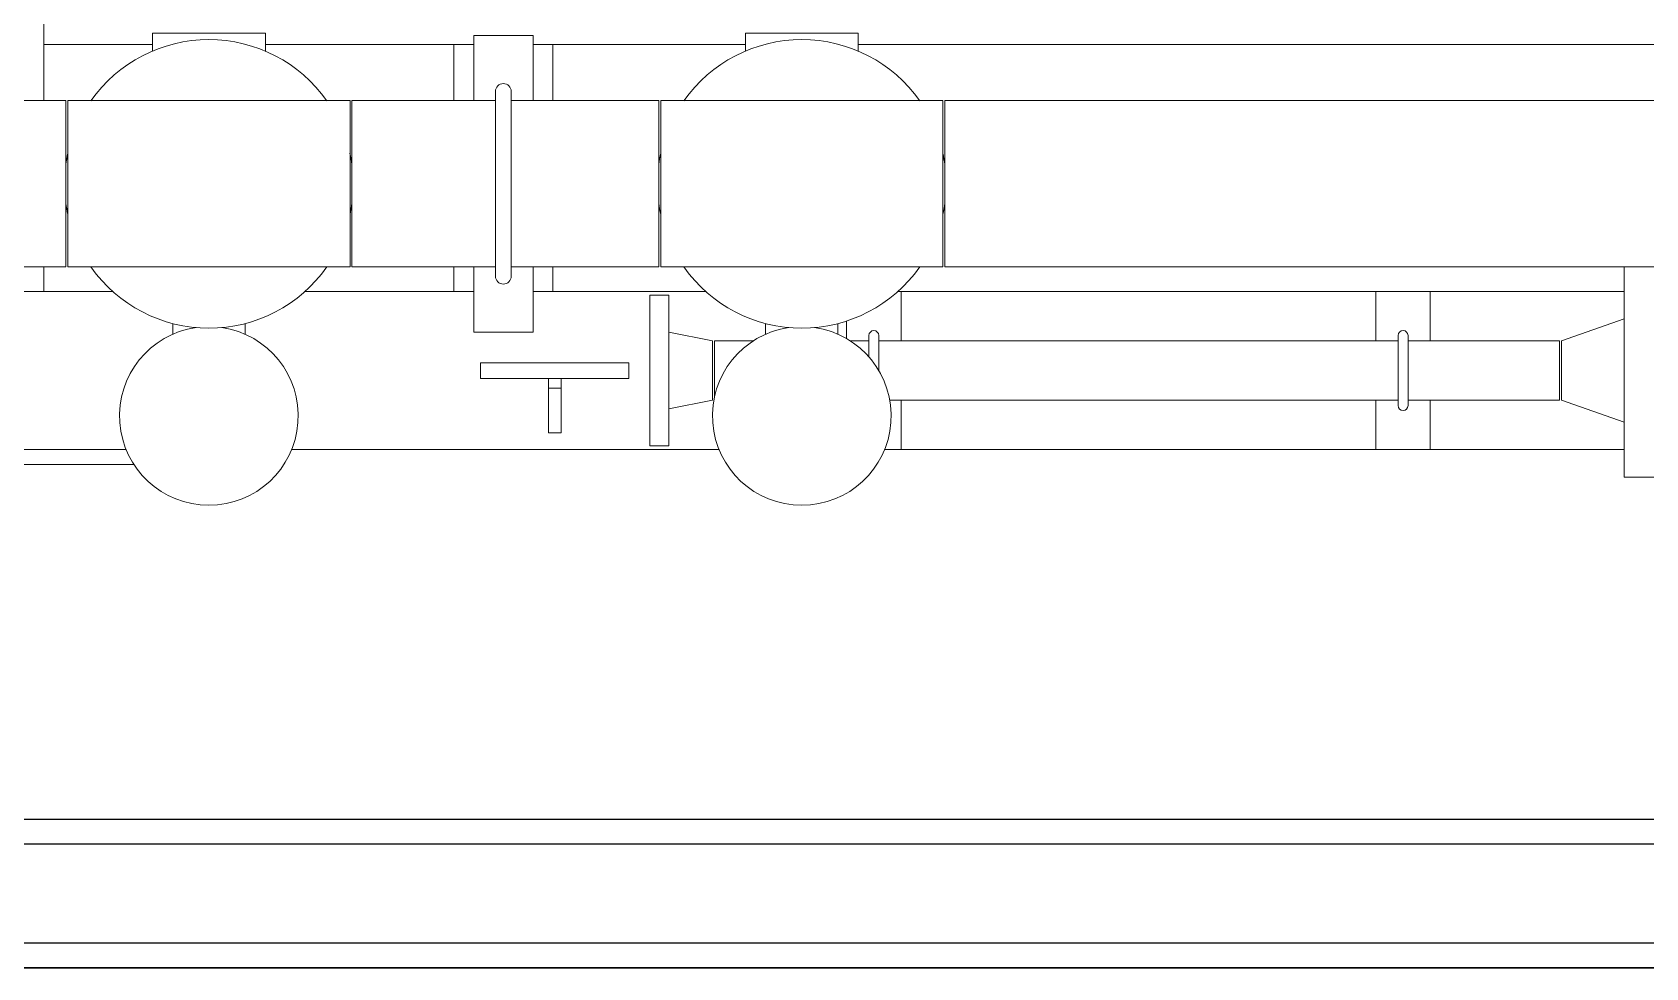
# Model space of a CAD drawing. Header units: millimetres. Extents: x 553637 to 584936, y 5008 to 53898.
# Drawn here: x 558689 to 560322, y 11019 to 11966 of the extents above; entities that cross this region are included whole.
import ezdxf

# ---------------------------------------------------------------- set-up
doc = ezdxf.new("R2010")
doc.units = ezdxf.units.MM
doc.header["$LTSCALE"] = 10
doc.header["$MEASUREMENT"] = 0
doc.layers.add('8', color=8, linetype='Continuous')

# ---------------------------------------------------------------- blocks, each defined once
blk = doc.blocks.new('A$C79EB0E72')
at = {"layer": '8', "lineweight": 0}
blk.add_lwpolyline([(0, -4900), (7800, -4900), (7800, 0), (0, 0)], close=True, dxfattribs=at)
at = {"layer": '8', "lineweight": 25}
for points in [[(7800.2, -2410.1), (0, -2410.1), (0, -4875.1), (25, -4900.1), (7775.2, -4900.1), (7800.2, -4875.1), (7800.2, -2410.1)], [(25, -2410.1), (25, -4864.8), (35.4, -4875.1), (7764.8, -4875.1), (7775.2, -4864.8), (7775.2, -2410.1)], [(7675.2, -2410.1), (7675.2, -4775.1), (125, -4775.1), (125, -2410.1)], [(7650.2, -2410.1), (7650.2, -4750.1), (150, -4750.1), (150, -2410.1)]]:
    blk.add_lwpolyline(points, dxfattribs=at)
blk = doc.blocks.new('mf_900')
at = {"layer": '8', "lineweight": -2}
for p, q in [((188918.5, 7541), (188918.5, 7728)), ((189142.7, 7609.2), (189028.4, 7609.2)), ((189028.4, 7609.2), (189028.4, 7591.2)), ((189142.7, 7591.2), (189142.7, 7609.2)), ((189742.7, 7609.2), (189628.4, 7609.2)), ((189628.4, 7609.2), (189628.4, 7591.2)), ((189742.7, 7591.2), (189742.7, 7609.2)), ((189028.4, 7597.8), (188918.5, 7597.8)), ((189353.5, 7597.8), (189142.7, 7597.8)), ((189333.5, 7541), (189333.5, 7597.8)), ((189353.5, 7606.8), (189413.5, 7606.8)), ((189353.5, 7606.8), (189353.5, 7541)), ((189413.5, 7606.8), (189413.5, 7541)), ((189628.4, 7597.8), (189413.5, 7597.8)), ((189433.5, 7541), (189433.5, 7597.8)), ((190788.4, 7597.8), (189742.7, 7597.8)), ((189375.5, 7550.3), (189375.5, 7363.3)), ((189391.5, 7363.3), (189391.5, 7550.3)), ((188846.5, 7541), (188940.8, 7541)), ((188940.8, 7541), (188940.8, 7372.7)), ((188942.8, 7541), (188942.8, 7372.7)), ((189228.3, 7541), (188942.8, 7541)), ((189228.3, 7372.7), (189228.3, 7541)), ((189230.3, 7372.7), (189230.3, 7541)), ((189375.5, 7541), (189230.3, 7541)), ((189540.8, 7541), (189391.5, 7541)), ((189540.8, 7541), (189540.8, 7372.7)), ((189542.8, 7541), (189542.8, 7372.7)), ((189828.3, 7541), (189542.8, 7541)), ((189828.3, 7372.7), (189828.3, 7541)), ((189830.3, 7372.7), (189830.3, 7541)), ((190700.8, 7541), (189830.3, 7541)), ((188846.5, 7372.7), (188940.8, 7372.7)), ((188918.5, 7347.8), (188918.5, 7372.7)), ((189228.3, 7372.7), (188942.8, 7372.7)), ((189375.5, 7372.7), (189230.3, 7372.7)), ((189333.5, 7347.8), (189333.5, 7372.7)), ((189353.5, 7372.7), (189353.5, 7306.8)), ((189540.8, 7372.7), (189391.5, 7372.7)), ((189413.5, 7372.7), (189413.5, 7306.8)), ((189433.5, 7347.8), (189433.5, 7372.7)), ((189828.3, 7372.7), (189542.8, 7372.7)), ((190700.8, 7372.7), (189830.3, 7372.7)), ((190517.8, 7372.7), (190517.8, 7159.9)), ((188988.3, 7347.8), (188868.5, 7347.8)), ((189353.5, 7347.8), (189182.7, 7347.8)), ((189588.3, 7347.8), (189413.5, 7347.8)), ((189782.7, 7347.8), (190517.8, 7347.8)), ((189785.9, 7298), (189785.9, 7347.8)), ((190266.5, 7298), (190266.5, 7347.8)), ((190321.5, 7298), (190321.5, 7347.8)), ((189531.8, 7344), (189531.8, 7191.6)), ((189531.8, 7344), (189550.9, 7344)), ((189550.9, 7191.6), (189550.9, 7344)), ((189048.9, 7315.4), (189048.9, 7304.6)), ((189122.1, 7315.4), (189122.1, 7304.6)), ((189648.9, 7315.4), (189648.9, 7304.6)), ((189722.1, 7315.4), (189722.1, 7304.6)), ((189730.9, 7300.1), (189730.9, 7318)), ((190454.3, 7298), (190517.8, 7320.2)), ((189413.5, 7306.8), (189353.5, 7306.8)), ((189595.3, 7298), (189550.9, 7306.7)), ((189753.4, 7303.3), (189753.4, 7281.6)), ((189763.4, 7267.8), (189763.4, 7303.3)), ((190289, 7303.3), (190289, 7232.3)), ((190299, 7232.3), (190299, 7303.3)), ((189595.3, 7237.7), (189595.3, 7298)), ((189597.3, 7241.8), (189597.3, 7298)), ((189597.3, 7298), (189636.7, 7298)), ((189734.3, 7298), (189753.4, 7298)), ((189763.4, 7298), (190289, 7298)), ((190299, 7298), (190452.3, 7298)), ((190452.3, 7298), (190452.3, 7237.7)), ((190454.3, 7298), (190454.3, 7237.7)), ((189360.5, 7275.8), (189360.5, 7259.9)), ((189360.5, 7275.8), (189510.5, 7275.8)), ((189510.5, 7275.8), (189510.5, 7259.9)), ((189360.5, 7259.9), (189510.5, 7259.9)), ((189429.2, 7259.9), (189429.2, 7204.9)), ((189429.2, 7249.9), (189441.9, 7249.9)), ((189441.9, 7259.9), (189441.9, 7204.9)), ((189595.3, 7237.7), (189550.9, 7229)), ((189774.5, 7237.7), (190289, 7237.7)), ((189785.9, 7187.8), (189785.9, 7237.7)), ((190266.5, 7187.8), (190266.5, 7237.7)), ((190299, 7237.7), (190452.3, 7237.7)), ((190321.5, 7187.8), (190321.5, 7237.7)), ((190454.3, 7237.7), (190517.8, 7215.5)), ((189429.2, 7204.9), (189441.9, 7204.9)), ((189001.7, 7187.8), (188758.5, 7187.8)), ((189601.7, 7187.8), (189169.3, 7187.8)), ((189531.8, 7191.6), (189550.9, 7191.6)), ((190517.8, 7187.8), (189769.3, 7187.8)), ((189009.5, 7172.8), (188743.5, 7172.8)), ((190563.8, 7159.9), (190517.8, 7159.9))]:
    blk.add_line(p, q, dxfattribs=at)
for centre, radius, start, end in [((189085.5, 7456.8), 146, 35.1758, 144.8242), ((189685.5, 7456.8), 146, 35.1758, 144.8242), ((189085.5, 7456.8), 146.1, 167.7933, 172.3438), ((189085.5, 7456.8), 146, 7.6562, 12.2067), ((189685.5, 7456.8), 146.1, 167.7933, 172.3438), ((189685.5, 7456.8), 146, 7.6562, 12.2067), ((189085.5, 7456.8), 146.1, 187.6562, 192.2067), ((189085.5, 7456.8), 146.1, 347.7933, 352.3438), ((189685.5, 7456.8), 146.1, 187.6562, 192.2067), ((189685.5, 7456.8), 146.1, 347.7933, 352.3438), ((189085.5, 7456.8), 146.1, 215.1758, 324.8242), ((189685.5, 7456.8), 146.1, 215.1758, 324.8242), ((189383.5, 7363.3), 8, 180, 0), ((189085.5, 7221.9), 90.4, 98.2793, 81.7207), ((189685.5, 7221.9), 90.4, 98.2793, 81.7207), ((190294, 7232.3), 5, 180, 360)]:
    blk.add_arc(centre, radius, start, end, dxfattribs=at)
at = {"layer": '8', "lineweight": -2, "extrusion": (0, 0, -1)}
for centre, radius in [((-189383.5, 7550.3), 8), ((-189758.4, 7303.3), 5), ((-190294, 7303.3), 5)]:
    blk.add_arc(centre, radius, 0, 180, dxfattribs=at)

msp = doc.modelspace()

# ---------------------------------------------------------------- block references
at = {"layer": '8', "lineweight": 0}
for name, p in [('A$C79EB0E72', (556235.6, 15919.1)), ('mf_900', (369782.1, 4355.5))]:
    msp.add_blockref(name, p, dxfattribs=at)

doc.saveas('drawing.dxf')
